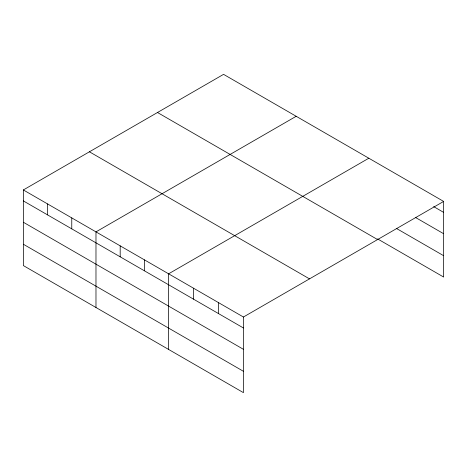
<?xml version="1.0" encoding="UTF-8"?>
<svg xmlns="http://www.w3.org/2000/svg" width="467" height="467" viewBox="0 0 467 467"><rect width="100%" height="100%" fill="white"/><g stroke="black" fill="none" stroke-linecap="round" stroke-linejoin="round"><path stroke-width="0.7" d="M23.35 189.952L243.435 317.017L243.435 392.642L23.35 265.577L23.35 189.952L223.565 74.358L443.65 201.423L443.65 277.048L377.552 238.888M296.195 116.289L95.98 231.883L95.98 307.508M368.819 158.22L168.605 273.814L168.605 349.439M243.435 317.017L443.65 201.423M433.674 206.618L443.65 212.38M415.589 217.523L443.65 233.722M396.261 228.345L443.65 255.706M157.496 112.506L377.581 239.565M89.419 151.804L309.504 278.869M23.35 200.909L243.435 327.974M23.35 222.251L243.435 349.316M23.35 244.241L243.435 371.3M218.492 302.616L218.492 313.573M193.548 288.215L193.548 299.172M144.396 259.839L144.396 270.796M120.188 245.858L120.188 256.821M71.766 217.908L71.766 228.865M47.558 203.927L47.558 214.89"/></g></svg>
